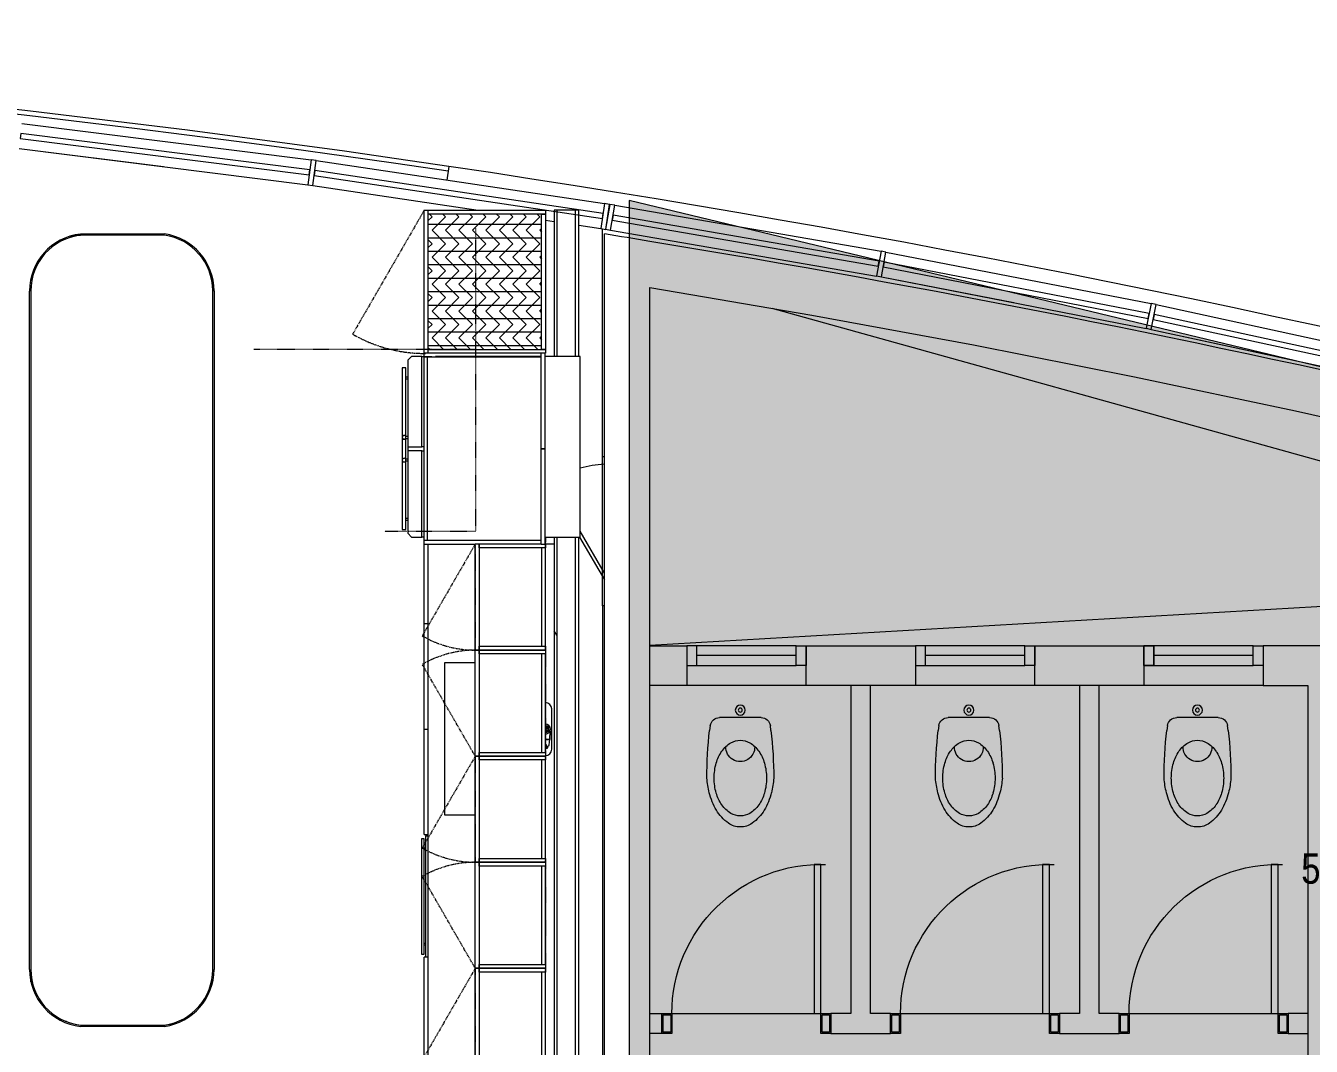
# Model space of a CAD drawing. Header units: inches. Extents: x 46946 to 48441, y 40324 to 42003.
# Drawn here: x 47528.8 to 47783.5, y 41792.5 to 41994.6 of the extents above; entities that cross this region are included whole.
import ezdxf

# ---------------------------------------------------------------- set-up
doc = ezdxf.new("R2010")
doc.units = ezdxf.units.IN
doc.header["$MEASUREMENT"] = 0
for name, pattern in [('Dash', [0.125, 0.0625, -0.0625]), ('Hidden', [0.28125, 0.1875, -0.09375]), ('IMPORT-HIDDEN', [0])]:
    doc.linetypes.add(name, pattern=pattern)
for name, color, linetype, lineweight in [('8_ TYPICAL FLOOR PLAN__6th _ 10th__dwg _3_', 8, 'Continuous', 9), ('A-AREA-IDEN', 2, 'Continuous', 9), ('A-DETL', 90, 'Continuous', 9), ('A-DETL-GENF', 92, 'Continuous', 9), ('A-GLAZ-CURT', 52, 'Continuous', 9), ('A-GLAZ-CWMG', 51, 'Continuous', 9), ('A-WALL', 113, 'Continuous', 9), ('A-WALL-PATT', 111, 'Continuous', 13), ('ACP', 7, 'Continuous', 9), ('DOOR', 7, 'Continuous', 9), ('G-WINDOW', 7, 'Continuous', 9), ('GLAZING', 7, 'Continuous', 9), ('HIDDEN', 7, 'IMPORT-HIDDEN', 9), ('I-WALL', 2, 'Continuous', 9), ('P-SANR-FIXT', 6, 'Continuous', 9), ('PLUMB', 7, 'Continuous', 9), ('Q-CASE', 31, 'Continuous', 9), ('Q-CASE-HDLN', 31, 'Dash', 9), ('Q-SPCQ', 91, 'Continuous', 9), ('THIN', 7, 'Continuous', 9), ('WALL', 7, 'Continuous', 9)]:
    doc.layers.add(name, color=color, linetype=linetype, lineweight=lineweight)
doc.styles.add('Arial Narrow_2', font='ARIALN.TTF', dxfattribs={"height": 6})
pattern_1 = [(0, (0, 0), (30.72, 7.68), [1.267, -21.773, 1.267, -21.773, -122.88]), (0, (0, 0), (30.72, 7.68), [-46.08, 1.267, -44.813, 1.267, -21.773, -53.76]), (0, (0, 0), (30.72, 7.68), [-115.2, 1.267, -14.093, 1.267, -37.133]), (120, (11.52, 3.84), (-22.0110751, 22.7643004), [1.267, -21.773, 1.267, -21.773, -122.88]), (120, (11.52, 3.84), (-22.0110751, 22.7643004), [-46.08, 1.267, -44.813, 1.267, -21.773, -53.76]), (120, (11.52, 3.84), (-22.0110751, 22.7643004), [-115.2, 1.267, -14.093, 1.267, -37.133]), (240, (15.36, 19.2), (-8.7089249, -30.4443004), [1.267, -21.773, 1.267, -21.773, -122.88]), (240, (15.36, 19.2), (-8.7089249, -30.4443004), [-46.08, 1.267, -44.813, 1.267, -21.773, -53.76]), (240, (15.36, 19.2), (-8.7089249, -30.4443004), [-115.2, 1.267, -14.093, 1.267, -37.133])]
pattern_2 = [(216.87, (6.397, 15.994), (47.98094286, 31.98708571), [7.997, -71.971]), (206.565, (15.994, 11.196), (-15.9937141, -15.99413274), [17.881, -17.881]), (198.435, (15.994, 3.199), (-31.98674047, -15.9938803), [10.115, -40.461])]

# ---------------------------------------------------------------- blocks, each defined once
blk = doc.blocks.new('8_ TYPICAL FLOOR PLAN__6th _ 10th__dwg_HD-1100-696790-Level 06 - Furniture')
at = {"layer": 'DOOR'}
for p, q in [((15602.01, -30842.2), (15606.91, -30850.69)), ((15606.91, -30849.34), (15602.12, -30841.05))]:
    blk.add_line(p, q, dxfattribs=at)
blk.add_ellipse((15609.1, -30854.49), major_axis=(0, 26.84), ratio=1, start_param=0.081955, end_param=0.263315, dxfattribs=at)
blk = doc.blocks.new('8_ TYPICAL FLOOR PLAN__6th _ 10th__dwg_D-850-696759-Level 06 - Furniture')
at = {"layer": 'DOOR', "flags": 128}
for points in [[(1.97, 1.97), (1.97, 31.5), (3.35, 31.5), (3.35, 1.97)], [(1.97, -1.97), (1.97, 1.97), (0, 1.97), (0, -1.97)], [(1.72, -1.72), (1.72, 1.72), (0.25, 1.72), (0.25, -1.72)], [(33.46, 1.97), (31.5, 1.97), (31.5, -1.97), (33.46, -1.97)], [(33.22, -1.72), (33.22, 1.72), (31.74, 1.72), (31.74, -1.72)]]:
    blk.add_lwpolyline(points, close=True, dxfattribs=at)
at = {"layer": 'DOOR'}
blk.add_arc((1.97, 1.97), 29.53, 0, 91.707, dxfattribs=at)
blk = doc.blocks.new('8_ TYPICAL FLOOR PLAN__6th _ 10th__dwg_A$C0FE53667-696768-Level 06 - Furniture')
at = {"layer": 'PLUMB'}
for p, q in [((0.68, 4.06), (0.54, 4.99)), ((12.7, 4.99), (12.57, 4.06)), ((10.73, 2.46), (2.52, 2.46))]:
    blk.add_line(p, q, dxfattribs=at)
for radius in [0.984, 0.394]:
    blk.add_circle((6.62, 0.98), radius, dxfattribs=at)
for centre, radius, start, end in [((9.04, 16.57), 8.3, 125.0115, 149.404), ((6.62, 20.02), 4.1, 90, 125.0115), ((6.62, 20.02), 4.1, 54.9885, 90), ((4.21, 16.57), 8.3, 30.596, 54.9885), ((12.89, 14.29), 12.78, 149.404, 166.2377), ((7.73, 16.45), 5.8, 120.9546, 145.3708), ((6.62, 18.3), 3.64, 90, 120.9546), ((6.62, 18.3), 3.64, 59.0454, 90), ((5.51, 16.45), 5.8, 34.6292, 59.0454), ((0.35, 14.29), 12.78, 13.7623, 30.596), ((9.49, 15.23), 7.94, 145.3708, 164.0364), ((3.76, 15.23), 7.94, 15.9636, 34.6292), ((19.01, 12.79), 19.08, 166.2377, 175.0569), ((12.27, 14.44), 10.83, 164.0364, 180), ((0.98, 14.44), 10.83, 0, 15.9636), ((-5.76, 12.79), 19.08, 4.9431, 13.7623), ((82.5, 14.44), 82.5, 180, 186.575), ((12.27, 14.44), 10.83, 180, 195.9636), ((0.98, 14.44), 10.83, 344.0364, 0), ((-69.26, 14.44), 82.5, 353.425, 360), ((9.49, 13.64), 7.94, 195.9636, 214.6292), ((6.62, 8.31), 2.86, 357.7151, 182.2849), ((3.76, 13.64), 7.94, 325.3708, 344.0364), ((7.73, 12.43), 5.8, 214.6292, 239.0454), ((5.51, 12.43), 5.8, 300.9546, 325.3708), ((6.62, 10.58), 3.64, 239.0454, 270), ((6.62, 10.58), 3.64, 270, 300.9546), ((2.52, 4.32), 1.86, 188.1278, 270), ((10.73, 4.32), 1.86, 270, 351.8722)]:
    blk.add_arc(centre, radius, start, end, dxfattribs=at)
blk = doc.blocks.new('8_ TYPICAL FLOOR PLAN__6th _ 10th__dwg _3_-696755-Level 06 - Furniture')
at = {"layer": 'ACP'}
blk.add_line((15576.11, -30768.79), (15575.7, -30771.5), dxfattribs=at)
blk.add_arc((15199.03, -33306.88), 2565.94, 69.68784, 81.54943, dxfattribs=at)
at = {"layer": 'G-WINDOW'}
for p, q in [((15644.89, -30863.7), (15625.21, -30863.7)), ((15644.89, -30865.67), (15625.21, -30865.67)), ((15690.17, -30863.7), (15670.48, -30863.7)), ((15690.17, -30865.67), (15670.48, -30865.67)), ((15735.44, -30863.7), (15715.76, -30863.7)), ((15735.44, -30865.67), (15715.76, -30865.67))]:
    blk.add_line(p, q, dxfattribs=at)
at = {"layer": 'G-WINDOW', "flags": 128}
for points in [[(15625.21, -30867.64), (15625.21, -30863.7), (15623.24, -30863.7), (15623.24, -30867.64), (15625.21, -30867.64), (15625.21, -30863.7), (15623.24, -30863.7), (15623.24, -30867.64), (15625.21, -30867.64), (15644.89, -30867.64)], [(15670.48, -30867.64), (15670.48, -30863.7), (15668.51, -30863.7), (15668.51, -30867.64), (15670.48, -30867.64), (15670.48, -30863.7), (15668.51, -30863.7), (15668.51, -30867.64), (15670.48, -30867.64), (15690.17, -30867.64)], [(15715.76, -30867.64), (15715.76, -30863.7), (15713.79, -30863.7), (15713.79, -30867.64), (15713.79, -30863.7), (15715.76, -30863.7), (15715.76, -30867.64), (15713.79, -30867.64), (15715.76, -30867.64), (15735.44, -30867.64)]]:
    blk.add_lwpolyline(points, dxfattribs=at)
for points in [[(15646.86, -30867.64), (15644.89, -30867.64), (15644.89, -30863.7), (15646.86, -30863.7), (15646.86, -30867.64), (15644.89, -30867.64), (15644.89, -30863.7), (15646.86, -30863.7)], [(15692.14, -30867.64), (15690.17, -30867.64), (15690.17, -30863.7), (15692.14, -30863.7), (15692.14, -30867.64), (15690.17, -30867.64), (15690.17, -30863.7), (15692.14, -30863.7)], [(15737.41, -30867.64), (15735.44, -30867.64), (15735.44, -30863.7), (15737.41, -30863.7), (15737.41, -30867.64), (15735.44, -30867.64), (15735.44, -30863.7), (15737.41, -30863.7)]]:
    blk.add_lwpolyline(points, close=True, dxfattribs=at)
at = {"layer": 'GLAZING'}
for radius, end in [(2565.94, 96.46987), (2565, 96.47226)]:
    blk.add_arc((15199.03, -33306.88), radius, 81.54943, end, dxfattribs=at)
at = {"layer": 'HIDDEN', "linetype": 'Continuous'}
for p, q in [((15880.13, -30863.7), (15640.15, -30796.91)), ((15615.91, -30863.61), (15872.48, -30848.74))]:
    blk.add_line(p, q, dxfattribs=at)
at = {"layer": 'THIN'}
for p, q in [((15606.51, -30855.83), (15606.51, -30826.3)), ((15646.86, -30871.58), (15623.24, -30871.58)), ((15692.14, -30871.58), (15668.51, -30871.58)), ((15737.41, -30871.58), (15713.79, -30871.58)), ((15618.32, -30936.54), (15651.53, -30936.54)), ((15663.59, -30936.54), (15696.81, -30936.54)), ((15708.87, -30936.54), (15742.09, -30936.54))]:
    blk.add_line(p, q, dxfattribs=at)
at = {"layer": 'WALL'}
blk.add_line((15606.51, -30855.83), (15606.51, -31065.48), dxfattribs=at)
at = {"layer": 'WALL', "flags": 128}
for points in [[(15606.91, -30826.3), (15606.51, -30826.3), (15606.51, -30781.16)], [(15606.91, -30855.83), (15606.51, -30855.83), (15606.51, -30871.58)], [(15615.91, -30863.7), (15623.24, -30863.7), (15623.24, -30871.58), (15615.91, -30871.58)], [(15668.51, -30871.58), (15646.86, -30871.58), (15646.86, -30863.7), (15668.51, -30863.7), (15668.51, -30871.58)], [(15713.79, -30871.58), (15692.14, -30871.58), (15692.14, -30863.7), (15713.79, -30863.7), (15713.79, -30871.58)], [(15763, -30863.7), (15737.41, -30863.7), (15737.41, -30871.58), (15746.27, -30871.58), (15746.27, -31062.47)], [(15655.72, -30871.58), (15655.72, -30936.54), (15651.78, -30936.54), (15651.78, -30940.47), (15663.59, -30940.47), (15663.59, -30936.54), (15659.65, -30936.54), (15659.65, -30871.58)], [(15700.99, -30871.58), (15700.99, -30936.54), (15697.06, -30936.54), (15697.06, -30940.47), (15708.87, -30940.47), (15708.87, -30936.54), (15704.93, -30936.54), (15704.93, -30871.58)], [(15615.91, -30936.54), (15618.32, -30936.54), (15618.32, -30940.47), (15615.91, -30940.47)], [(15746.27, -30936.54), (15742.33, -30936.54), (15742.33, -30940.47), (15746.27, -30940.47)]]:
    blk.add_lwpolyline(points, dxfattribs=at)
blk.add_blockref('8_ TYPICAL FLOOR PLAN__6th _ 10th__dwg_HD-1100-696790-Level 06 - Furniture', (0, 0))
at = {"extrusion": (0, 0, -1), "zscale": -1}
for name, p, rotation in [('8_ TYPICAL FLOOR PLAN__6th _ 10th__dwg_A$C0FE53667-696768-Level 06 - Furniture', (-15627.21, -30875.48), 179.9999875982215), ('8_ TYPICAL FLOOR PLAN__6th _ 10th__dwg_A$C0FE53667-696768-Level 06 - Furniture', (-15672.49, -30875.48), 179.9999875982215), ('8_ TYPICAL FLOOR PLAN__6th _ 10th__dwg_A$C0FE53667-696768-Level 06 - Furniture', (-15717.76, -30875.48), 179.9999875982215), ('8_ TYPICAL FLOOR PLAN__6th _ 10th__dwg_D-850-696759-Level 06 - Furniture', (-15651.78, -30938.5), 1.240177856745234e-05), ('8_ TYPICAL FLOOR PLAN__6th _ 10th__dwg_D-850-696759-Level 06 - Furniture', (-15697.06, -30938.5), 1.240177856745234e-05), ('8_ TYPICAL FLOOR PLAN__6th _ 10th__dwg_D-850-696759-Level 06 - Furniture', (-15742.33, -30938.5), 1.240177856745234e-05)]:
    blk.add_blockref(name, p, dxfattribs=dict(at, rotation=rotation))
blk = doc.blocks.new('System Panel - Glazed-935308-Level 06 - Furniture')
at = {"layer": 'A-GLAZ-CURT', "lineweight": 13}
for p, q in [((26.73, 0.5), (-26.73, 0.5)), ((-26.73, 0.5), (-26.73, -0.5)), ((26.73, -0.5), (26.73, 0.5)), ((-26.73, -0.5), (26.73, -0.5))]:
    blk.add_line(p, q, dxfattribs=at)
blk = doc.blocks.new('System Panel - Glazed-V2-Level 06 - Furniture')
at = {"layer": 'A-GLAZ-CURT', "lineweight": 13}
for p, q in [((26.73, 0.5), (-26.73, 0.5)), ((-26.73, 0.5), (-26.73, -0.5)), ((26.73, -0.5), (26.73, 0.5)), ((-26.73, -0.5), (26.73, -0.5))]:
    blk.add_line(p, q, dxfattribs=at)
blk = doc.blocks.new('System Panel - Glazed-V3-Level 06 - Furniture')
at = {"layer": 'A-GLAZ-CURT', "lineweight": 13}
for p, q in [((26.73, 0.5), (-26.73, 0.5)), ((-26.73, 0.5), (-26.73, -0.5)), ((26.73, -0.5), (26.73, 0.5)), ((-26.73, -0.5), (26.73, -0.5))]:
    blk.add_line(p, q, dxfattribs=at)
blk = doc.blocks.new('System Panel - Glazed-935318-Level 06 - Furniture')
at = {"layer": 'A-GLAZ-CURT', "lineweight": 13}
for p, q in [((28.86, 0.5), (-28.86, 0.5)), ((-28.86, 0.5), (-28.86, -0.5)), ((28.86, -0.5), (28.86, 0.5)), ((-28.86, -0.5), (28.86, -0.5))]:
    blk.add_line(p, q, dxfattribs=at)
blk = doc.blocks.new('System Panel - Glazed-935319-Level 06 - Furniture')
at = {"layer": 'A-GLAZ-CURT', "lineweight": 13}
for p, q in [((28.86, 0.5), (-28.86, 0.5)), ((-28.86, 0.5), (-28.86, -0.5)), ((28.86, -0.5), (28.86, 0.5)), ((-28.86, -0.5), (28.86, -0.5))]:
    blk.add_line(p, q, dxfattribs=at)
blk = doc.blocks.new('Rectangular Mullion - Rectangular Mullion-935310-Level 06 - Furniture')
at = {"layer": 'A-GLAZ-CWMG'}
for p, q in [((47586.39, 41967.91), (47643.5, 41959.37)), ((47585.71, 41962.95), (47618.47, 41958.06)), ((47585.71, 41962.95), (47618.47, 41958.06)), ((47631.76, 41956.07), (47633.51, 41955.81)), ((47631.76, 41956.07), (47633.51, 41955.81)), ((47638.37, 41955.08), (47642.76, 41954.43)), ((47638.37, 41955.08), (47642.76, 41954.43))]:
    blk.add_line(p, q, dxfattribs=at)
blk = doc.blocks.new('Rectangular Mullion - Rectangular Mullion-935254-Level 06 - Furniture')
at = {"layer": 'A-GLAZ-CWMG', "lineweight": 20}
for p, q in [((-0.5, 2.5), (0.5, 2.5)), ((-0.5, -2.5), (-0.5, 2.5)), ((0.5, 2.5), (0.5, -2.5)), ((0.5, -2.5), (-0.5, -2.5))]:
    blk.add_line(p, q, dxfattribs=at)
blk = doc.blocks.new('Rectangular Mullion - Rectangular Mullion-935322-Level 06 - Furniture')
at = {"layer": 'A-GLAZ-CWMG', "lineweight": 20}
for p, q in [((0, 2.5), (-1, 2.5)), ((-1, 2.5), (-1, -2.5)), ((0, -2.5), (0, 2.5)), ((-1, -2.5), (0, -2.5))]:
    blk.add_line(p, q, dxfattribs=at)
blk = doc.blocks.new('Rectangular Mullion - Rectangular Mullion-935314-Level 06 - Furniture')
at = {"layer": 'A-GLAZ-CWMG'}
for p, q in [((47528.08, 41975.26), (47585.4, 41968.05)), ((47527.52, 41970.29), (47584.72, 41963.09)), ((47527.52, 41970.29), (47556.11, 41966.7))]:
    blk.add_line(p, q, dxfattribs=at)
blk = doc.blocks.new('Rectangular Mullion - Rectangular Mullion-935320-Level 06 - Furniture')
at = {"layer": 'A-GLAZ-CWMG', "lineweight": 20}
for p, q in [((-1, 2.5), (0, 2.5)), ((-1, -2.5), (-1, 2.5)), ((0, 2.5), (0, -2.5)), ((0, -2.5), (-1, -2.5))]:
    blk.add_line(p, q, dxfattribs=at)
blk = doc.blocks.new('Rectangular Mullion - Rectangular Mullion-V13-Level 06 - Furniture')
at = {"layer": 'A-GLAZ-CWMG', "lineweight": 20}
for p, q in [((-0.5, 2.5), (0.5, 2.5)), ((-0.5, -2.5), (-0.5, 2.5)), ((0.5, 2.5), (0.5, -2.5)), ((0.5, -2.5), (-0.5, -2.5))]:
    blk.add_line(p, q, dxfattribs=at)
blk = doc.blocks.new('Rectangular Mullion - Rectangular Mullion-V14-Level 06 - Furniture')
at = {"layer": 'A-GLAZ-CWMG', "lineweight": 20}
for p, q in [((-0.5, 2.5), (0.5, 2.5)), ((-0.5, -2.5), (-0.5, 2.5)), ((0.5, 2.5), (0.5, -2.5)), ((0.5, -2.5), (-0.5, -2.5))]:
    blk.add_line(p, q, dxfattribs=at)
blk = doc.blocks.new('Rectangular Mullion - Rectangular Mullion-V19-Level 06 - Furniture')
at = {"layer": 'A-GLAZ-CWMG'}
for p, q in [((47752.73, 41939.37), (47805.03, 41928.05)), ((47751.72, 41934.47), (47803.92, 41923.16)), ((47751.72, 41934.47), (47777.81, 41928.82))]:
    blk.add_line(p, q, dxfattribs=at)
blk = doc.blocks.new('Rectangular Mullion - Rectangular Mullion-V20-Level 06 - Furniture')
at = {"layer": 'A-GLAZ-CWMG'}
for p, q in [((47699.22, 41949.78), (47751.75, 41939.57)), ((47698.32, 41944.86), (47750.74, 41934.67)), ((47698.32, 41944.86), (47724.53, 41939.77))]:
    blk.add_line(p, q, dxfattribs=at)
blk = doc.blocks.new('Rectangular Mullion - Rectangular Mullion-935304-Level 06 - Furniture')
at = {"layer": 'A-GLAZ-CWMG'}
for p, q in [((47645.53, 41959.05), (47698.24, 41949.97)), ((47644.68, 41954.12), (47697.34, 41945.04))]:
    blk.add_line(p, q, dxfattribs=at)
blk = doc.blocks.new('A-Dishwasher1 - A-Dishwasher 2-989905-Level 06 - Furniture')
at = {"layer": 'Q-SPCQ'}
for p, q in [((-12, -11.25), (-12, -10.75)), ((-12, -11.25), (12, -11.25)), ((11.43, -11.5), (-11.43, -11.5)), ((-11.43, -11.5), (-11.43, -12)), ((-11.43, -12), (11.43, -12)), ((-9.56, -11.25), (-9.56, -11.53)), ((-9.31, -11.53), (-9.31, -11.25)), ((9.31, -11.25), (9.31, -11.54)), ((9.56, -11.54), (9.56, -11.25)), ((11.43, -12), (11.43, -11.5)), ((12, -10.75), (12, -11.25))]:
    blk.add_line(p, q, dxfattribs=at)
blk = doc.blocks.new('GE_FRIDGE - GE_FRIDGE-1008777-Level 06 - Furniture')
at = {"layer": 'Q-SPCQ'}
for p, q in [((31.44, 17.37), (-4.31, 17.37)), ((-4.31, 17.37), (-4.31, 10.38)), ((31.44, 10.38), (31.44, 17.37)), ((-4.31, 9.63), (-4.31, -11.25)), ((-4.31, -11.25), (-4.2, -11.25)), ((-4.29, -14), (-4.29, -12)), ((-4.2, -12), (-4.29, -12)), ((13.58, -14), (-4.29, -14)), ((-4.29, -14), (-4.29, -16.04)), ((13.58, -13.62), (13.58, -14)), ((13.58, -16.75), (13.58, -14)), ((14.33, -14), (14.33, -13.62)), ((31.44, -14), (14.33, -14)), ((14.33, -14), (14.33, -16.75)), ((31.44, -13.62), (31.44, -14)), ((31.44, -16), (31.44, -14)), ((-4.29, -16.04), (-3.57, -16.75)), ((-3.57, -16.75), (13.58, -16.75)), ((11.53, -17.13), (-2.06, -17.13)), ((-2.06, -17.13), (-2.06, -17.88)), ((-0.25, -16.75), (-0.25, -17.18)), ((0.12, -17.18), (0.12, -16.75)), ((11.52, -16.75), (11.52, -17.18)), ((11.52, -16.75), (11.52, -17.18)), ((11.89, -17.2), (11.89, -16.75)), ((11.89, -17.2), (11.89, -16.75)), ((15.99, -17.13), (11.89, -17.13)), ((13.58, -16.75), (14.33, -16.75)), ((14.33, -16.75), (30.68, -16.75)), ((15.98, -16.75), (15.98, -17.2)), ((15.98, -16.75), (15.98, -17.2)), ((29.94, -17.13), (16.35, -17.13)), ((16.36, -17.18), (16.36, -16.75)), ((16.36, -17.18), (16.36, -16.75)), ((27.75, -16.75), (27.75, -17.18)), ((28.12, -17.18), (28.12, -16.75)), ((29.94, -17.88), (29.94, -17.13)), ((30.68, -16.75), (31.44, -16)), ((-2.06, -17.88), (29.94, -17.88))]:
    blk.add_line(p, q, dxfattribs=at)
for centre, start, end in [((11.69, -17.5), 90, 270), ((11.69, -17.5), 270, 90), ((16.19, -17.5), 90, 270), ((16.19, -17.5), 270, 90)]:
    blk.add_arc(centre, 0.375, start, end, dxfattribs=at)
blk = doc.blocks.new('CW Cupbd - Fridge 80_h x 24_d - 2 Doors-1033023-Level 06 - Furniture')
at = {"layer": 'Q-CASE', "lineweight": 20}
for p, q in [((2.75, -5.31), (2, -5.31)), ((2, -5.31), (2, -15.53)), ((39.77, -5.31), (39.11, -5.31)), ((39.77, -5.41), (39.77, -5.31))]:
    blk.add_line(p, q, dxfattribs=at)
at = {"layer": 'Q-CASE'}
for p, q in [((39.02, -5.31), (2.75, -5.31)), ((2.75, -5.31), (2.75, -6.06)), ((2.75, -6.06), (2.75, -28.56)), ((2.75, -6.06), (39.02, -6.06)), ((39.02, -6.06), (39.02, -5.31)), ((39.02, -28.56), (39.02, -6.06)), ((2, -28.56), (20.88, -28.56)), ((2, -28.56), (2, -29.31)), ((20.88, -29.31), (2, -29.31)), ((20.88, -29.31), (20.88, -28.56)), ((20.88, -28.56), (39.77, -28.56)), ((20.88, -28.56), (20.88, -29.31)), ((39.77, -29.31), (20.88, -29.31)), ((39.77, -29.31), (39.77, -28.56))]:
    blk.add_line(p, q, dxfattribs=at)
blk = doc.blocks.new('CW Cupbd - 80_h x 24_d - 1 Door - 4 shelves-1386202-Level 06 - Furniture')
at = {"layer": 'Q-CASE'}
h = blk.add_hatch(dxfattribs=at)
h.set_pattern_fill('FP_10', color=256, style=0, pattern_type=2)
h.set_pattern_definition([(270, (-41927.735, 47634.119), (2.666, 2e-16), []), (225, (-41927.735, 47634.119), (2e-16, -2.665792565), [3.77, -3.77]), (315, (-41927.735, 47634.119), (0, -2.665792565), [3.77, -3.77])])
h.paths.add_polyline_path([(2.75, 25.61), (2.75, 3.11), (29.57, 3.11), (29.57, 25.61), (15.05, 25.61)])
at = {"layer": 'Q-CASE', "linetype": 'Hidden'}
blk.add_line((30.32, 26.36), (5.79, 40.53), dxfattribs=at)
at = {"layer": 'Q-CASE', "lineweight": 20}
for p, q in [((2, 25.61), (2, 26.36)), ((2, 26.36), (30.32, 26.36)), ((30.32, 25.61), (2, 25.61)), ((2, 3.21), (2, 25.61)), ((2.75, 25.61), (2.75, 2.36)), ((29.57, 2.36), (29.57, 25.61)), ((30.32, 26.36), (30.32, 25.61)), ((30.32, 25.61), (30.32, 2.36)), ((2.75, 3.11), (29.57, 3.11)), ((2.75, 2.36), (2.75, 3.11)), ((29.57, 3.11), (29.57, 2.36)), ((2, 2.36), (2, 2.46)), ((2.75, 2.36), (2, 2.36)), ((29.57, 2.36), (2.75, 2.36)), ((30.32, 2.36), (29.57, 2.36))]:
    blk.add_line(p, q, dxfattribs=at)
at = {"layer": 'Q-CASE', "linetype": 'Hidden'}
blk.add_arc((30.32, 26.36), 28.33, 150, 180.5, dxfattribs=at)
blk = doc.blocks.new('CW Cupbd - UB 34_5_h x 24_d - 1 Door - 1 Shelf-1032821-Level 06 - Furniture')
at = {"layer": 'Q-CASE'}
for p in [(2, 29.31), (22.22, 29.06)]:
    blk.add_line(p, (22.22, 29.31), dxfattribs=at)
blk = doc.blocks.new('CW Cupbd Ohead - 37_h x 13 7_8_d - 1 Door-1032657-Level 06 - Furniture')
at = {"layer": 'Q-CASE', "linetype": 'Hidden'}
blk.add_line((23, 19.19), (4.81, 29.69), dxfattribs=at)
at = {"layer": 'Q-CASE'}
for p, q in [((2, 19.19), (23, 19.19)), ((2, 19.19), (2, 18.4)), ((23, 18.4), (2, 18.4)), ((2, 18.4), (2.75, 18.4)), ((2, 5.31), (2, 18.4)), ((2.75, 18.4), (2.75, 5.31)), ((22.25, 18.4), (23, 18.4)), ((22.25, 5.31), (22.25, 18.4)), ((23, 18.4), (23, 19.19)), ((23, 6.16), (23, 18.4)), ((2.75, 5.31), (2, 5.31)), ((22.25, 6.06), (2.75, 6.06)), ((2.75, 5.31), (22.25, 5.31)), ((23, 5.31), (22.25, 5.31)), ((23, 5.31), (23, 5.41))]:
    blk.add_line(p, q, dxfattribs=at)
at = {"layer": 'Q-CASE', "linetype": 'Hidden'}
blk.add_arc((23, 19.19), 21, 150, 180.5, dxfattribs=at)
at = {"layer": 'Q-CASE-HDLN'}
for p, q in [((23, 19.19), (2, 19.19)), ((2, 19.19), (2, 5.31)), ((23, 6.16), (23, 19.19)), ((2, 5.31), (23, 5.31)), ((23, 5.31), (23, 5.41))]:
    blk.add_line(p, q, dxfattribs=at)
blk = doc.blocks.new('CW Cupbd - UB 34_5_h x 24_d - 1 Door - 1 Shelf-V124-Level 06 - Furniture')
at = {"layer": 'Q-CASE'}
for q in [(2, -29.31), (22.85, -28.56)]:
    blk.add_line((22.85, -29.31), q, dxfattribs=at)
blk = doc.blocks.new('CW Cupbd - UB 34_5_h x 24_d - 1 Door - 1 Shelf-1032845-Level 06 - Furniture')
at = {"layer": 'Q-CASE'}
for p, q in [((2, 29.31), (22.85, 29.31)), ((2, 29.31), (2, 28.56)), ((22.85, 28.56), (22.85, 29.31))]:
    blk.add_line(p, q, dxfattribs=at)
blk = doc.blocks.new('CW Drawers - UB 34_5_h x 24_d - 1 Drawer-1032757-Level 06 - Furniture')
at = {"layer": 'Q-CASE'}
for p, q in [((2.78, -5.31), (3.53, -5.31)), ((2.78, -5.41), (2.78, -5.31)), ((3.53, -5.31), (3.53, -5.41)), ((3.92, -5.31), (3.53, -5.31)), ((19.7, -29.31), (3.92, -29.31))]:
    blk.add_line(p, q, dxfattribs=at)
blk = doc.blocks.new('CW Cupbd Ohead - 37_h x 13 7_8_d - 1 Door-1032667-Level 06 - Furniture')
at = {"layer": 'Q-CASE'}
for p, q in [((2, -5.31), (2.75, -5.31)), ((2, -18.4), (2, -5.31)), ((2.75, -5.31), (2.75, -18.4)), ((22.25, -5.31), (2.75, -5.31)), ((2.75, -6.06), (22.25, -6.06)), ((22.25, -5.31), (23, -5.31)), ((22.25, -18.4), (22.25, -5.31)), ((23, -18.4), (23, -5.31)), ((2, -18.4), (23, -18.4)), ((2, -18.4), (2, -19.19)), ((2.75, -18.4), (2, -18.4)), ((23, -19.19), (2, -19.19)), ((23, -18.4), (22.25, -18.4)), ((23, -19.19), (23, -18.4))]:
    blk.add_line(p, q, dxfattribs=at)
at = {"layer": 'Q-CASE', "linetype": 'Hidden'}
blk.add_line((23, -19.19), (4.81, -29.69), dxfattribs=at)
blk.add_arc((23, -19.19), 21, 179.5, 210, dxfattribs=at)
at = {"layer": 'Q-CASE-HDLN'}
for p, q in [((2, -19.19), (2, -5.31)), ((2, -5.31), (23, -5.31)), ((23, -5.31), (23, -19.19)), ((23, -19.19), (2, -19.19))]:
    blk.add_line(p, q, dxfattribs=at)
blk = doc.blocks.new('CW Cupbd Ohead - 37_h x 13 7_8_d - 1 Door-V125-Level 06 - Furniture')
at = {"layer": 'Q-CASE', "linetype": 'Hidden'}
blk.add_line((23, 19.19), (4.81, 29.69), dxfattribs=at)
at = {"layer": 'Q-CASE'}
for p, q in [((2, 19.19), (23, 19.19)), ((2, 19.19), (2, 18.4)), ((23, 18.4), (2, 18.4)), ((2, 18.4), (2.75, 18.4)), ((2, 5.31), (2, 18.4)), ((2.75, 18.4), (2.75, 5.31)), ((22.25, 18.4), (23, 18.4)), ((22.25, 5.31), (22.25, 18.4)), ((23, 18.4), (23, 19.19)), ((23, 5.31), (23, 18.4)), ((2.75, 5.31), (2, 5.31)), ((22.25, 6.06), (2.75, 6.06)), ((2.75, 5.31), (22.25, 5.31)), ((23, 5.31), (22.25, 5.31))]:
    blk.add_line(p, q, dxfattribs=at)
at = {"layer": 'Q-CASE', "linetype": 'Hidden'}
blk.add_arc((23, 19.19), 21, 150, 180.5, dxfattribs=at)
at = {"layer": 'Q-CASE-HDLN'}
for p, q in [((23, 19.19), (2, 19.19)), ((2, 19.19), (2, 5.31)), ((23, 5.31), (23, 19.19)), ((2, 5.31), (23, 5.31))]:
    blk.add_line(p, q, dxfattribs=at)
blk = doc.blocks.new('new counter - Default 2-1172768-Level 06 - Furniture')
at = {"layer": 'Q-CASE'}
for p, q in [((98.14, 11.04), (-36.26, 11.04)), ((-47.26, 1.48), (-47.26, -15.16)), ((109.14, -15.16), (109.14, 1.48)), ((-36.23, -25), (98.11, -25))]:
    blk.add_line(p, q, dxfattribs=at)
for centre, start, end in [((-36.26, -0.07), 90, 172), ((98.14, -0.07), 8, 90), ((-36.23, -13.89), 186.5742, 270), ((98.11, -13.89), 270, 353.4258)]:
    blk.add_arc(centre, 11.11, start, end, dxfattribs=at)
blk = doc.blocks.new('Faucet-Kitchen-KOHLER-Simplice-K-22033 - BL-Matte Black-1041089-Level 06 - Furniture')
at = {"layer": 'P-SANR-FIXT'}
for p, q in [((4, 1.25), (-4, 1.25)), ((0.39, 0.92), (0.34, 0.92)), ((2.03, 0.89), (0.39, 0.92)), ((0.39, 0.92), (2.03, 0.89)), ((2.05, 0.81), (2.05, 0.87)), ((2.05, 0.87), (2.05, 0.81)), ((2.05, 0.81), (2.05, 0)), ((2.11, 0.71), (2.11, 0)), ((3.78, 0), (3.78, 0.34)), ((3.78, 0.34), (3.78, 0))]:
    blk.add_line(p, q, dxfattribs=at)
for centre, radius, start, end in [((-4, 0), 1.25, 90, 180), ((0, 0), 1, 90, 179.9995), ((0, 0), 1, 90, 179.9995), ((0, 0), 0.697, 359.6626, 180.3374), ((0, 0), 0.603, 0, 180), ((0, -0.3), 0.642, 29.9171, 150.0829), ((0, 0), 1, 67.2128, 90), ((0, 0), 1, 67.2128, 90), ((-0.03, 0), 0.993, 0.2874, 68.2717), ((2.03, 0.87), 0.02, 360, 89), ((2.03, 0.87), 0.02, 0, 89), ((2.05, 0), 0.805, 84.5901, 90), ((2.05, 0), 0.805, 84.5901, 90), ((2.39, 0.72), 0.279, 162.1767, 180.7854), ((2.39, 0.72), 0.279, 151.0715, 162.1767), ((2.39, 0.72), 0.279, 151.0715, 162.1767), ((2.18, 0.83), 0.0426, 83.4309, 151.0715), ((2.18, 0.83), 0.0426, 83.4309, 151.0715), ((-1.27, -29.16), 30.23, 81.41, 83.4309), ((-1.27, -29.16), 30.23, 81.41, 83.4309), ((3.47, 0.62), 0.443, 238.8843, 309.8068), ((3.44, 0.84), 0.633, 251.2282, 275.4138), ((3.24, 0.69), 0.0438, 33.3721, 81.41), ((3.24, 0.69), 0.0438, 33.3721, 81.41), ((7.78, 3.68), 5.4, 213.3721, 215.5286), ((7.78, 3.68), 5.4, 213.3721, 215.5286), ((3.59, 0.69), 0.246, 215.5286, 257.6442), ((3.59, 0.69), 0.246, 215.5286, 257.6442), ((3.48, 0.46), 0.252, 275.4138, 318.1956), ((3.84, 1.93), 1.51, 258.7126, 265.0358), ((3.84, 1.93), 1.51, 258.7126, 265.0358), ((3.6, 0.35), 0.0957, 318.1956, 54.3093), ((3.7, 0.34), 0.0845, 360, 85.0358), ((3.7, 0.34), 0.0845, 0, 85.0358), ((3.7, 0.34), 0.0845, 309.8068, 0), ((4, 0), 1.25, 0, 90)]:
    blk.add_arc(centre, radius, start, end, dxfattribs=at)
blk.add_ellipse((3.2, 0), major_axis=(0, 0.25), ratio=0.445912, start_param=5.952997, end_param=7.853319, dxfattribs=at)

msp = doc.modelspace()

# ---------------------------------------------------------------- hatches: boundary and pattern name
at = {"layer": 'A-DETL-GENF'}
h = msp.add_hatch(color=9, dxfattribs=at)
h.paths.add_polyline_path([(46946.44, 40774.45), (47334.6, 40774.45), (47334.6, 41735.04), (47334.53, 41735.12), (47333.76, 41736.13), (47334.6, 41736.67), (47334.58, 41738.56), (47333.87, 41738.39), (47333.26, 41738.15), (47332.79, 41737.92), (47332.36, 41739.11), (47332.07, 41740.35), (47332.36, 41740.31), (47332.49, 41740.33), (47332.65, 41740.39), (47332.87, 41740.51), (47333.28, 41740.91), (47333.63, 41741.46), (47333.87, 41742.08), (47333.97, 41742.69), (47333.91, 41743.21), (47333.73, 41743.53), (47333.7, 41743.56), (47333.55, 41743.67), (47333.82, 41743.72), (47333.97, 41743.8), (47334.08, 41743.89), (47334.25, 41744.08), (47334.51, 41744.59), (47334.6, 41744.9), (47334.58, 41746.5), (47334.35, 41746.97), (47334.21, 41747.13), (47333.94, 41747.26), (47333.86, 41747.28), (47333.72, 41747.55), (47333.71, 41747.69), (47333.78, 41748.14), (47333.97, 41748.7), (47334.16, 41749.03), (47334.35, 41749.21), (47334.58, 41749.33), (47334.6, 41749.35), (47334.57, 41766.04), (47334.57, 41766.07), (47334.6, 41766.08), (47334.57, 41768.28), (47334.06, 41768.08), (47333.59, 41767.84), (47333.15, 41769.04), (47332.87, 41770.28), (47333.15, 41770.24), (47333.24, 41770.24), (47333.45, 41770.31), (47333.74, 41770.51), (47334.08, 41770.84), (47334.43, 41771.38), (47334.6, 41771.79), (47334.57, 41773.4), (47334.43, 41773.53), (47334.34, 41773.59), (47334.6, 41773.64), (47334.57, 41777.34), (47334.52, 41777.47), (47334.51, 41777.61), (47334.57, 41778.07), (47334.6, 41778.23), (47334.6, 41970.71), (47349.13, 41970.71), (47349.13, 41984.34), (47292.19, 41986.9), (47233.85, 41986.9), (47174.1, 41986.12), (47116.35, 41984.08), (47058.03, 41980.63), (46946.44, 41971.58), (46946.44, 40812.86)])
h.paths.add_polyline_path([(46995.4, 40899.4), (46995.4, 40938.77), (47034.77, 40938.77), (47034.77, 40899.4)])
h.paths.add_polyline_path([(46995.4, 41340.34), (46995.4, 41379.71), (47034.77, 41379.71), (47034.77, 41340.34), (47005.04, 41340.34)])
h.paths.add_polyline_path([(47670.26, 41663.76), (47974.98, 41663.76), (47974.98, 41873.76), (47836.89, 41914.62), (47648.38, 41960.01), (47648.38, 41663.76), (47655.28, 41663.76)])
h.paths.add_polyline_path([(47916.66, 41781.29), (47877.29, 41781.29), (47877.29, 41820.66), (47916.66, 41820.66), (47916.66, 41818.73)])
h.paths.add_polyline_path([(47034.77, 41781.29), (46995.4, 41781.29), (46995.4, 41820.66), (47034.77, 41820.66)])
at = {"layer": 'A-WALL-PATT', "lineweight": 9}
h = msp.add_hatch(dxfattribs=at)
h.set_pattern_fill('FP_1', color=256, style=0, pattern_type=2)
h.set_pattern_definition(pattern_1)
h.paths.add_polyline_path([(47637.35, 41731.62), (47637.76, 41731.62), (47637.76, 41732.25), (47634.13, 41732.25), (47634.13, 41732.89), (47633.51, 41732.89), (47633.51, 41731.62), (47636.65, 41731.62)])
h.paths.add_polyline_path([(47634.02, 41771.31), (47634.13, 41771.31), (47634.13, 41893.34), (47633.51, 41893.34), (47633.51, 41771.31)])
h.paths.add_polyline_path([(47633.51, 41929.09), (47634.13, 41929.09), (47634.13, 41957.74), (47633.51, 41957.83), (47633.51, 41942.78)])
h = msp.add_hatch(dxfattribs=at)
h.set_pattern_fill('FP_1', color=256, style=0, pattern_type=2)
h.set_pattern_definition(pattern_1)
h.paths.add_polyline_path([(47638.38, 41731.62), (47638.38, 41893.34), (47637.76, 41893.34), (47637.76, 41731.62)])
h.paths.add_polyline_path([(47637.76, 41929.09), (47638.38, 41929.09), (47638.38, 41957.1), (47637.76, 41957.2), (47637.76, 41942.78)])
h = msp.add_hatch(dxfattribs=at)
h.set_pattern_fill('FP_12', color=256, style=0, pattern_type=2)
h.set_pattern_definition(pattern_2)
h.paths.add_polyline_path([(47529.84, 41942.07), (47530.1, 41944.42), (47530.85, 41946.67), (47532.07, 41948.72), (47533.63, 41950.41), (47535.44, 41951.71), (47537.49, 41952.62), (47539.67, 41953.11), (47539.66, 41953.36), (47537.36, 41952.85), (47535.21, 41951.88), (47533.3, 41950.48), (47531.65, 41948.56), (47530.52, 41946.56), (47529.82, 41944.31), (47529.59, 41942.07)])
h = msp.add_hatch(dxfattribs=at)
h.set_pattern_fill('FP_13', color=256, style=0, pattern_type=2)
h.set_pattern_definition([(276.57, (47539.675, 41953.11), (94.38, 10.88), []), (6.57, (47539.675, 41953.109), (-1.374, 11.921), [])])
h.paths.add_polyline_path([(47529.84, 41942.07), (47530.1, 41944.42), (47530.85, 41946.67), (47532.07, 41948.72), (47533.63, 41950.41), (47535.44, 41951.71), (47537.49, 41952.62), (47539.67, 41953.11), (47539.66, 41953.36), (47537.36, 41952.85), (47535.21, 41951.88), (47533.3, 41950.48), (47531.65, 41948.56), (47530.52, 41946.56), (47529.82, 41944.31), (47529.59, 41942.07)])
h = msp.add_hatch(dxfattribs=at)
h.set_pattern_fill('FP_12', color=256, style=0, pattern_type=2)
h.set_pattern_definition(pattern_2)
h.paths.add_polyline_path([(47565.88, 41942.11), (47566.13, 41942.11), (47565.88, 41944.46), (47565.19, 41946.63), (47564.06, 41948.65), (47562.37, 41950.53), (47560.68, 41951.81), (47558.45, 41952.84), (47556.34, 41953.36), (47556.34, 41953.11), (47558.52, 41952.57), (47560.56, 41951.59), (47562.37, 41950.21), (47563.86, 41948.5), (47565, 41946.42), (47565.65, 41944.31), (47565.77, 41943.21)])
h = msp.add_hatch(dxfattribs=at)
h.set_pattern_fill('FP_14', color=256, style=0, pattern_type=2)
h.set_pattern_definition([(180, (47565.88, 41942.11), (-1e-14, -95), []), (270, (47565.881, 41942.109), (12, 7e-16), [])])
h.paths.add_polyline_path([(47565.88, 41942.11), (47566.13, 41942.11), (47565.88, 41944.46), (47565.19, 41946.63), (47564.06, 41948.65), (47562.37, 41950.53), (47560.68, 41951.81), (47558.45, 41952.84), (47556.34, 41953.36), (47556.34, 41953.11), (47558.52, 41952.57), (47560.56, 41951.59), (47562.37, 41950.21), (47563.86, 41948.5), (47565, 41946.42), (47565.65, 41944.31), (47565.77, 41943.21)])
h = msp.add_hatch(dxfattribs=at)
h.set_pattern_fill('FP_12', color=256, style=0, pattern_type=2)
h.set_pattern_definition(pattern_2)
h.paths.add_polyline_path([(47531.93, 41801.25), (47530.75, 41803.35), (47530.07, 41805.5), (47529.83, 41807.74), (47529.59, 41807.74), (47529.84, 41805.37), (47530.56, 41803.14), (47531.65, 41801.25)])
h.paths.add_polyline_path([(47539.66, 41796.45), (47539.66, 41796.71), (47537.42, 41797.2), (47535.32, 41798.16), (47533.47, 41799.53), (47531.93, 41801.25), (47531.65, 41801.25), (47531.73, 41801.1), (47533.47, 41799.22), (47535.21, 41797.94), (47537.49, 41796.93), (47538.53, 41796.7)])
h = msp.add_hatch(dxfattribs=at)
h.set_pattern_fill('FP_16', color=256, style=0, pattern_type=2)
h.set_pattern_definition([(0, (47529.84, 41807.74), (0, 95), []), (90, (47529.838, 41807.737), (-12, 7e-16), [])])
h.paths.add_polyline_path([(47531.93, 41801.25), (47530.75, 41803.35), (47530.07, 41805.5), (47529.83, 41807.74), (47529.59, 41807.74), (47529.84, 41805.37), (47530.56, 41803.14), (47531.65, 41801.25)])
h.paths.add_polyline_path([(47539.66, 41796.45), (47539.66, 41796.71), (47537.42, 41797.2), (47535.32, 41798.16), (47533.47, 41799.53), (47531.93, 41801.25), (47531.65, 41801.25), (47531.73, 41801.1), (47533.47, 41799.22), (47535.21, 41797.94), (47537.49, 41796.93), (47538.53, 41796.7)])
h = msp.add_hatch(dxfattribs=at)
h.set_pattern_fill('FP_12', color=256, style=0, pattern_type=2)
h.set_pattern_definition(pattern_2)
h.paths.add_polyline_path([(47556.34, 41796.45), (47558.59, 41797), (47560.68, 41798), (47562.53, 41799.41), (47564.14, 41801.31), (47565.19, 41803.18), (47565.9, 41805.5), (47566.13, 41807.7), (47565.88, 41807.7), (47565.63, 41805.39), (47564.91, 41803.18), (47563.73, 41801.16), (47562.21, 41799.47), (47560.45, 41798.17), (47558.45, 41797.23), (47556.32, 41796.7)])
h = msp.add_hatch(dxfattribs=at)
h.set_pattern_fill('FP_15', color=256, style=0, pattern_type=2)
h.set_pattern_definition([(98, (47556.32, 41796.7), (-94.08, -13.22), []), (188, (47556.319, 41796.702), (1.67, -11.883), [])])
h.paths.add_polyline_path([(47556.34, 41796.45), (47558.59, 41797), (47560.68, 41798), (47562.53, 41799.41), (47564.14, 41801.31), (47565.19, 41803.18), (47565.9, 41805.5), (47566.13, 41807.7), (47565.88, 41807.7), (47565.63, 41805.39), (47564.91, 41803.18), (47563.73, 41801.16), (47562.21, 41799.47), (47560.45, 41798.17), (47558.45, 41797.23), (47556.32, 41796.7)])

# ---------------------------------------------------------------- linework, layer by layer
at = {"layer": 'A-DETL'}
for p, q in [((47836.89, 41914.62), (47648.38, 41960.01)), ((47648.38, 41960.01), (47648.38, 41948.01)), ((47648.38, 41948.01), (47648.38, 41663.76))]:
    msp.add_line(p, q, dxfattribs=at)
at = {"layer": 'A-DETL', "linetype": 'Dash'}
for p, q in [((47617.94, 41954.47), (47617.94, 41930.47)), ((47617.94, 41930.47), (47573.94, 41930.47)), ((47617.94, 41930.47), (47617.94, 41894.47)), ((47617.94, 41894.47), (47599.94, 41894.47))]:
    msp.add_line(p, q, dxfattribs=at)
at = {"layer": 'A-WALL', "lineweight": 13}
for p, q in [((47634.13, 41929.09), (47634.13, 41958.06)), ((47637.76, 41929.09), (47637.76, 41958.06)), ((47643.44, 41953.36), (47643.44, 41665.12)), ((47652.44, 41670.12), (47652.44, 41942.78)), ((47634.13, 41771.31), (47634.13, 41893.34)), ((47637.76, 41732.25), (47637.76, 41893.34))]:
    msp.add_line(p, q, dxfattribs=at)
at = {"layer": 'A-WALL', "lineweight": 13, "flags": 128}
msp.add_lwpolyline([(47652.44, 41942.78), (47684.53, 41937.29), (47716.54, 41931.38), (47748.47, 41925.07), (47780.32, 41918.35), (47812.08, 41911.23), (47843.75, 41903.69), (47875.31, 41895.76), (47906.78, 41887.42), (47938.13, 41878.68), (47969.37, 41869.54)], dxfattribs=at)
at = {"layer": 'A-WALL', "lineweight": 13}
for start, end in [(80.6826, 80.88701), (73.17588, 80.6826)]:
    msp.add_arc((47238.67, 39429.94), 2555.68, start, end, dxfattribs=at)
at = {"layer": 'I-WALL', "lineweight": 13}
for p, q in [((47633.51, 41958.06), (47633.51, 41929.09)), ((47638.38, 41958.06), (47633.51, 41958.06)), ((47638.38, 41929.09), (47638.38, 41958.06)), ((47633.51, 41893.34), (47633.51, 41771.31)), ((47638.38, 41731.62), (47638.38, 41893.34))]:
    msp.add_line(p, q, dxfattribs=at)
at = {"layer": 'I-WALL'}
for p, q in [((47539.66, 41953.36), (47556.34, 41953.36)), ((47529.59, 41807.74), (47529.59, 41942.07)), ((47566.13, 41942.11), (47566.13, 41807.7)), ((47556.34, 41796.45), (47539.66, 41796.45))]:
    msp.add_line(p, q, dxfattribs=at)
for centre, start, end in [((47540.95, 41942.07), 96.5014, 180), ((47554.77, 41942.11), 0, 82.0887), ((47540.95, 41807.74), 180, 263.4986), ((47554.77, 41807.7), 277.9113, 0)]:
    msp.add_arc(centre, 11.36, start, end, dxfattribs=at)
at = {"layer": 'Q-CASE'}
for p, q in [((47608.51, 41891.95), (47608.51, 41725.93)), ((47633.51, 41891.95), (47631.76, 41891.95)), ((47611.82, 41838.25), (47611.82, 41868.5)), ((47611.82, 41868.5), (47617.88, 41868.5)), ((47617.88, 41838.25), (47611.82, 41838.25))]:
    msp.add_line(p, q, dxfattribs=at)

# ---------------------------------------------------------------- block references
at = {"layer": '8_ TYPICAL FLOOR PLAN__6th _ 10th__dwg _3_', "color": 7}
msp.add_blockref('8_ TYPICAL FLOOR PLAN__6th _ 10th__dwg _3_-696755-Level 06 - Furniture', (32036.54, 72735.54), dxfattribs=at)
at = {"layer": 'A-GLAZ-CURT'}
for name, p, rotation in [('System Panel - Glazed-935319-Level 06 - Furniture', (47556.43, 41969.17), 172.8208531888247), ('System Panel - Glazed-935318-Level 06 - Furniture', (47614.59, 41961.16), 171.5006501833627), ('System Panel - Glazed-V3-Level 06 - Furniture', (47671.45, 41952.04), 170.2225033070924), ('System Panel - Glazed-V2-Level 06 - Furniture', (47725.01, 41942.22), 168.9976080224534), ('System Panel - Glazed-935308-Level 06 - Furniture', (47778.35, 41931.26), 167.7783104431617)]:
    msp.add_blockref(name, p, dxfattribs=dict(at, rotation=rotation))
at = {"layer": 'A-GLAZ-CWMG'}
for name in ['Rectangular Mullion - Rectangular Mullion-935314-Level 06 - Furniture', 'Rectangular Mullion - Rectangular Mullion-935310-Level 06 - Furniture', 'Rectangular Mullion - Rectangular Mullion-935304-Level 06 - Furniture', 'Rectangular Mullion - Rectangular Mullion-V20-Level 06 - Furniture', 'Rectangular Mullion - Rectangular Mullion-V19-Level 06 - Furniture']:
    msp.add_blockref(name, (0, 0), dxfattribs=at)
at = {"layer": 'A-GLAZ-CWMG', "extrusion": (0, 0, -1)}
for name, p, rotation in [('Rectangular Mullion - Rectangular Mullion-935254-Level 06 - Furniture', (-47585.56, 41965.5), 7.83644943537221), ('Rectangular Mullion - Rectangular Mullion-935320-Level 06 - Furniture', (-47644.12, 41956.75), 9.777496692907663), ('Rectangular Mullion - Rectangular Mullion-V14-Level 06 - Furniture', (-47698.28, 41947.42), 10.39274318790874), ('Rectangular Mullion - Rectangular Mullion-V13-Level 06 - Furniture', (-47751.74, 41937.03), 11.61204076719203)]:
    msp.add_blockref(name, p, dxfattribs=dict(at, rotation=rotation))
at = {"layer": 'A-GLAZ-CWMG', "rotation": 351.5006501833627}
msp.add_blockref('Rectangular Mullion - Rectangular Mullion-935322-Level 06 - Furniture', (47644.12, 41956.75), dxfattribs=at)
at = {"layer": 'P-SANR-FIXT', "rotation": 270.0000000000138}
msp.add_blockref('Faucet-Kitchen-KOHLER-Simplice-K-22033 - BL-Matte Black-1041089-Level 06 - Furniture', (47631.76, 41855.32), dxfattribs=at)
at = {"layer": 'Q-CASE'}
for name, p, rotation in [('CW Cupbd - 80_h x 24_d - 1 Door - 4 shelves-1386202-Level 06 - Furniture', (47634.12, 41927.73), 90), ('new counter - Default 2-1172768-Level 06 - Furniture', (47554.84, 41905.85), 269.9999999999947), ('CW Cupbd - Fridge 80_h x 24_d - 2 Doors-1033023-Level 06 - Furniture', (47602.35, 41889.96), 90), ('CW Cupbd Ohead - 37_h x 13 7_8_d - 1 Door-1032657-Level 06 - Furniture', (47637.07, 41868.96), 90), ('CW Drawers - UB 34_5_h x 24_d - 1 Drawer-1032757-Level 06 - Furniture', (47637.07, 41895.88), 270), ('CW Cupbd - UB 34_5_h x 24_d - 1 Door - 1 Shelf-1032845-Level 06 - Furniture', (47637.07, 41853.32), 90), ('CW Cupbd Ohead - 37_h x 13 7_8_d - 1 Door-1032667-Level 06 - Furniture', (47637.07, 41872.95), 270), ('CW Cupbd - UB 34_5_h x 24_d - 1 Door - 1 Shelf-V124-Level 06 - Furniture', (47637.07, 41857.31), 270), ('CW Cupbd Ohead - 37_h x 13 7_8_d - 1 Door-V125-Level 06 - Furniture', (47637.07, 41826.96), 90), ('CW Cupbd Ohead - 37_h x 13 7_8_d - 1 Door-1032667-Level 06 - Furniture', (47637.07, 41830.95), 270), ('CW Cupbd - UB 34_5_h x 24_d - 1 Door - 1 Shelf-1032821-Level 06 - Furniture', (47637.07, 41787.96), 90), ('CW Cupbd Ohead - 37_h x 13 7_8_d - 1 Door-V125-Level 06 - Furniture', (47637.07, 41784.96), 90)]:
    msp.add_blockref(name, p, dxfattribs=dict(at, rotation=rotation))
at = {"layer": 'Q-SPCQ'}
for name, p, rotation in [('GE_FRIDGE - GE_FRIDGE-1008777-Level 06 - Furniture', (47621.28, 41924.78), 270.0000000000055), ('A-Dishwasher1 - A-Dishwasher 2-989905-Level 06 - Furniture', (47619.26, 41822.18), 269.9999999999933)]:
    msp.add_blockref(name, p, dxfattribs=dict(at, rotation=rotation))

# ---------------------------------------------------------------- texts
at = {"layer": 'A-AREA-IDEN', "insert": (47781.47, 41830.71), "char_height": 6, "width": 28.179, "attachment_point": 1, "style": 'Arial Narrow_2'}
msp.add_mtext('525 SF', dxfattribs=at)

doc.saveas('drawing.dxf')
